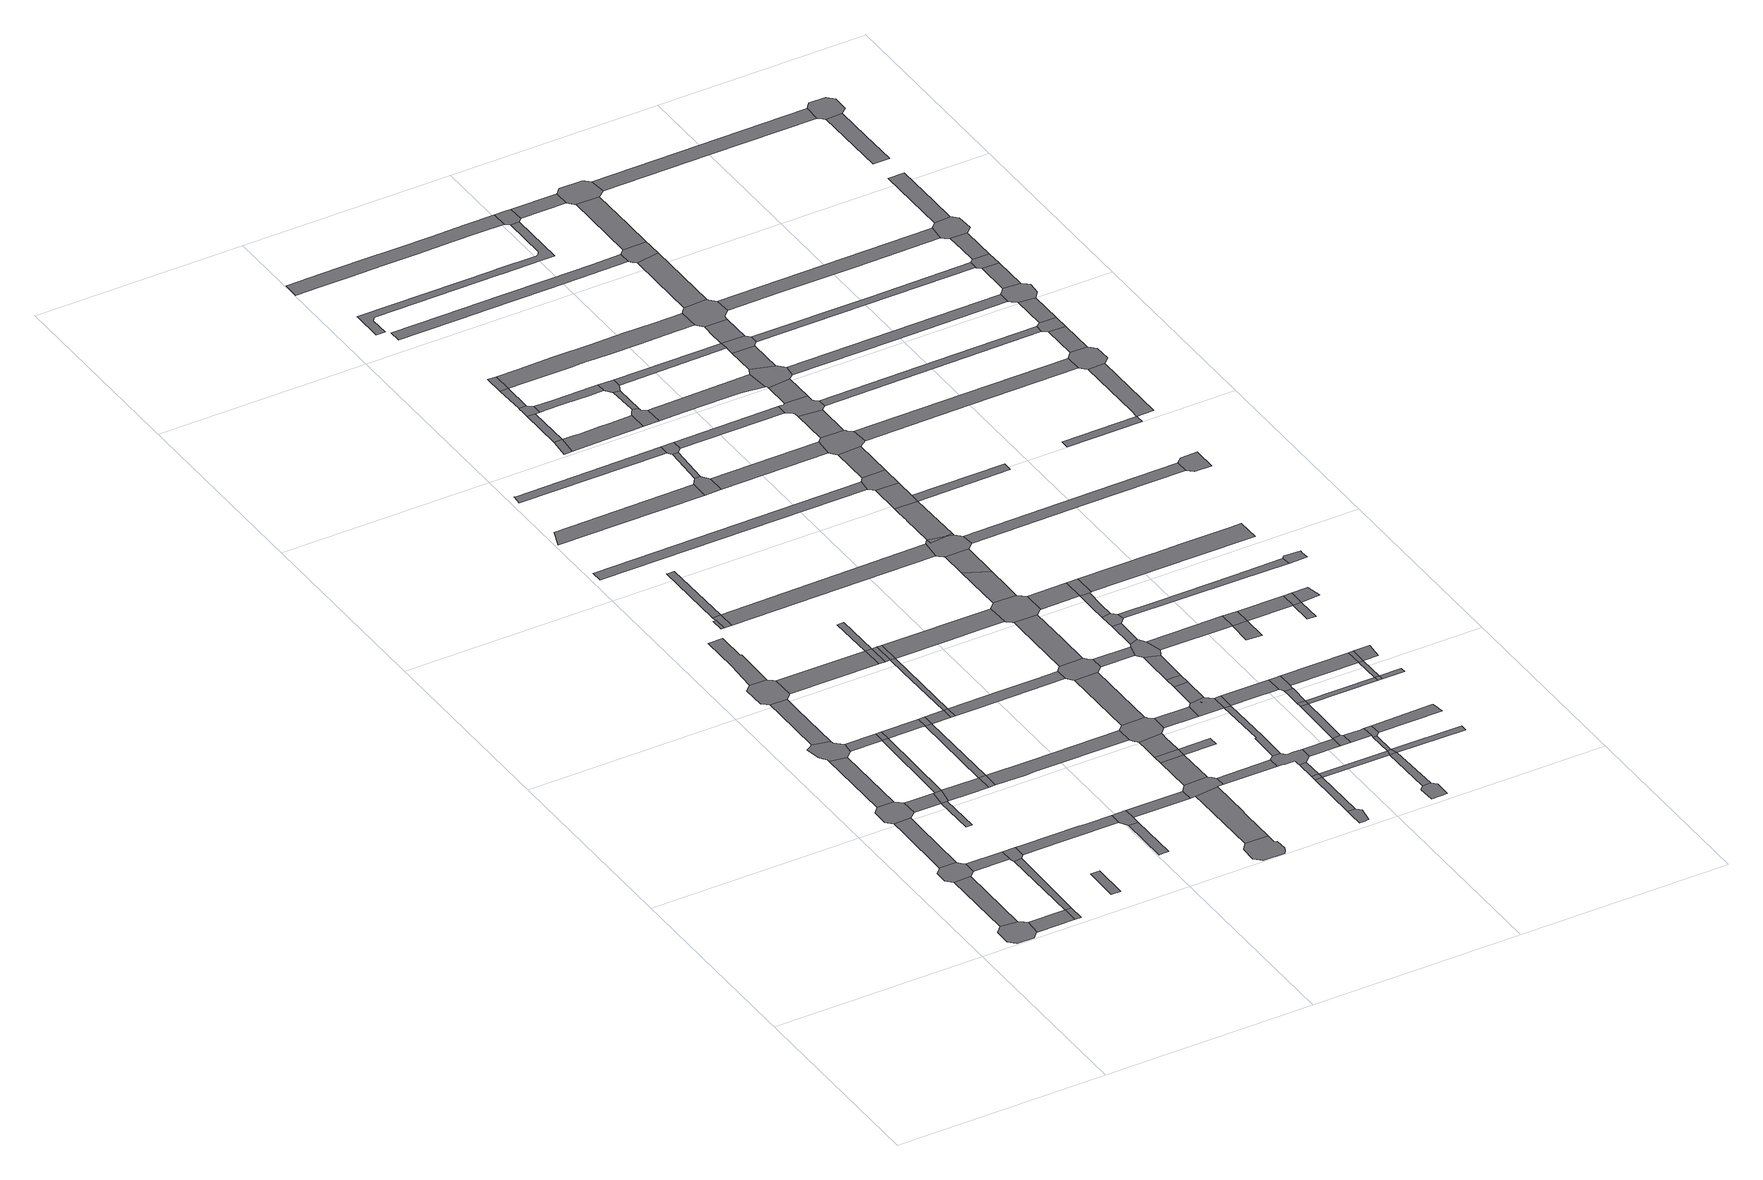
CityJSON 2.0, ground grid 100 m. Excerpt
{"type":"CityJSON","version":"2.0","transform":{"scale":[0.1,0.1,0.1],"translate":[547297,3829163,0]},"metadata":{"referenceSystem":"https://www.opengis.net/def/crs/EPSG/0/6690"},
"CityObjects":{
"road1":{"type":"Road","geometry":[{"type":"MultiSurface","lod":"1","boundaries":[[[0,1,2,3,4,5,6,7,8,9]]]}]},
"road2":{"type":"Road","attributes":{"RoadStructureAttribute.sectionType":"1"},"geometry":[{"type":"MultiSurface","lod":"1","boundaries":[[[10,11,0,9]]]}]},
"road3":{"type":"Road","geometry":[{"type":"MultiSurface","lod":"1","boundaries":[[[12,13,14,15,16,11,10,17,18,19,20,21]]]}]},
"road4":{"type":"Road","attributes":{"RoadStructureAttribute.sectionType":"1"},"geometry":[{"type":"MultiSurface","lod":"1","boundaries":[[[22,7,6,23,24,25]]]}]},
"road5":{"type":"Road","attributes":{"RoadStructureAttribute.sectionType":"1"},"geometry":[{"type":"MultiSurface","lod":"1","boundaries":[[[26,27,28,29,30,31,32,12,21]]]}]},
"road6":{"type":"Road","geometry":[{"type":"MultiSurface","lod":"1","boundaries":[[[25,24,33,34]]]}]},
"road7":{"type":"Road","attributes":{"RoadStructureAttribute.sectionType":"1"},"geometry":[{"type":"MultiSurface","lod":"1","boundaries":[[[19,18,35,36,37]]]}]},
"road8":{"type":"Road","geometry":[{"type":"MultiSurface","lod":"1","boundaries":[[[38,39,40,30,29,41,42,43,44]]]}]},
"road9":{"type":"Road","attributes":{"RoadStructureAttribute.sectionType":"1"},"geometry":[{"type":"MultiSurface","lod":"1","boundaries":[[[45,46,25,34]]]}]},
"road10":{"type":"Road","attributes":{"RoadStructureAttribute.sectionType":"1"},"geometry":[{"type":"MultiSurface","lod":"1","boundaries":[[[47,38,44,48]]]}]},
"road11":{"type":"Road","geometry":[{"type":"MultiSurface","lod":"1","boundaries":[[[37,36,49,46,45,50,51,52,53]]]}]},
"road12":{"type":"Road","attributes":{"RoadStructureAttribute.sectionType":"1"},"geometry":[{"type":"MultiSurface","lod":"1","boundaries":[[[54,42,41,55,56]]]}]},
"road13":{"type":"Road","geometry":[{"type":"MultiSurface","lod":"1","boundaries":[[[57,58,59,60,61,62,63,47,48,64,65,66,67,68,69]]]}]},
"road14":{"type":"Road","geometry":[{"type":"MultiSurface","lod":"1","boundaries":[[[55,70,71,72,73,74]]]}]},
"road15":{"type":"Road","attributes":{"RoadStructureAttribute.sectionType":"1"},"geometry":[{"type":"MultiSurface","lod":"1","boundaries":[[[75,76,57,69,77,78]]]}]},
"road16":{"type":"Road","geometry":[{"type":"MultiSurface","lod":"1","boundaries":[[[79,80,81,56,55,74,82]]]}]},
"road17":{"type":"Road","geometry":[{"type":"MultiSurface","lod":"1","boundaries":[[[83,84,85,86,87]]]}]},
"road18":{"type":"Road","attributes":{"RoadStructureAttribute.sectionType":"1"},"geometry":[{"type":"MultiSurface","lod":"1","boundaries":[[[66,65,88,89,90,91]]]}]},
"road19":{"type":"Road","geometry":[{"type":"MultiSurface","lod":"1","boundaries":[[[92,93,94,95,96,97,98,75,78,99,100,101,102,103,104]]]}]},
"road20":{"type":"Road","attributes":{"RoadStructureAttribute.sectionType":"1"},"geometry":[{"type":"MultiSurface","lod":"1","boundaries":[[[105,90,80,79]]]}]},
"road21":{"type":"Road","attributes":{"RoadStructureAttribute.sectionType":"1"},"geometry":[{"type":"MultiSurface","lod":"1","boundaries":[[[106,107,108,79,82,109,110,111]]]}]},
"road22":{"type":"Road","attributes":{"RoadStructureAttribute.sectionType":"1"},"geometry":[{"type":"MultiSurface","lod":"1","boundaries":[[[112,113,114,92,104,115,116,117,118]]]}]},
"road23":{"type":"Road","attributes":{"RoadStructureAttribute.sectionType":"1"},"geometry":[{"type":"MultiSurface","lod":"1","boundaries":[[[119,120,121,122,53,52,123,124,125,126]]]}]},
"road24":{"type":"Road","geometry":[{"type":"MultiSurface","lod":"1","boundaries":[[[91,90,105,127]]]}]},
"road25":{"type":"Road","geometry":[{"type":"MultiSurface","lod":"1","boundaries":[[[111,110,128,129]]]}]},
"road26":{"type":"Road","attributes":{"RoadStructureAttribute.sectionType":"1"},"geometry":[{"type":"MultiSurface","lod":"1","boundaries":[[[127,105,130,131,132,133]]]}]},
"road27":{"type":"Road","attributes":{"RoadStructureAttribute.sectionType":"1"},"geometry":[{"type":"MultiSurface","lod":"1","boundaries":[[[132,111,129,134]]]}]},
"road28":{"type":"Road","geometry":[{"type":"MultiSurface","lod":"1","boundaries":[[[135,136,137,138,139]]]}]},
"road29":{"type":"Road","geometry":[{"type":"MultiSurface","lod":"1","boundaries":[[[140,139,138,141,142]]]}]},
"road30":{"type":"Road","attributes":{"RoadStructureAttribute.sectionType":"1"},"geometry":[{"type":"MultiSurface","lod":"1","boundaries":[[[143,101,100,144,145]]]}]},
"road31":{"type":"Road","geometry":[{"type":"MultiSurface","lod":"1","boundaries":[[[133,132,134,146]]]}]},
"road32":{"type":"Road","attributes":{"RoadStructureAttribute.sectionType":"1"},"geometry":[{"type":"MultiSurface","lod":"1","boundaries":[[[147,148,149,150,151]]]}]},
"road33":{"type":"Road","attributes":{"RoadStructureAttribute.sectionType":"1"},"geometry":[{"type":"MultiSurface","lod":"1","boundaries":[[[152,153,154,155,140,142]]]}]},
"road34":{"type":"Road","geometry":[{"type":"MultiSurface","lod":"1","boundaries":[[[126,125,147,151,156,157]]]}]},
"road35":{"type":"Road","attributes":{"RoadStructureAttribute.sectionType":"1"},"geometry":[{"type":"MultiSurface","lod":"1","boundaries":[[[158,146,134,159,160]]]}]},
"road36":{"type":"Road","geometry":[{"type":"MultiSurface","lod":"1","boundaries":[[[160,159,161,162]]]}]},
"road37":{"type":"Road","attributes":{"RoadStructureAttribute.sectionType":"1"},"geometry":[{"type":"MultiSurface","lod":"1","boundaries":[[[163,129,128,164,165,166,167]]]}]},
"road38":{"type":"Road","attributes":{"RoadStructureAttribute.sectionType":"1"},"geometry":[{"type":"MultiSurface","lod":"1","boundaries":[[[168,169,160,162,170,171]]]}]},
"road39":{"type":"Road","geometry":[{"type":"MultiSurface","lod":"1","boundaries":[[[145,144,172,173]]]}]},
"road40":{"type":"Road","attributes":{"RoadStructureAttribute.sectionType":"1"},"geometry":[{"type":"MultiSurface","lod":"1","boundaries":[[[157,156,174,175]]]}]},
"road41":{"type":"Road","attributes":{"RoadStructureAttribute.sectionType":"1"},"geometry":[{"type":"MultiSurface","lod":"1","boundaries":[[[173,172,168,176]]]}]},
"road42":{"type":"Road","attributes":{"RoadStructureAttribute.sectionType":"1"},"geometry":[{"type":"MultiSurface","lod":"1","boundaries":[[[177,178,145,173]]]}]},
"road43":{"type":"Road","geometry":[{"type":"MultiSurface","lod":"1","boundaries":[[[176,168,171,179]]]}]},
"road44":{"type":"Road","attributes":{"RoadStructureAttribute.sectionType":"1"},"geometry":[{"type":"MultiSurface","lod":"1","boundaries":[[[180,181,182,183,184]]]}]},
"road45":{"type":"Road","geometry":[{"type":"MultiSurface","lod":"1","boundaries":[[[185,186,187,188,189,190,191,192,193,194,195,196,197,198,199]]]}]},
"road46":{"type":"Road","attributes":{"RoadStructureAttribute.sectionType":"1"},"geometry":[{"type":"MultiSurface","lod":"1","boundaries":[[[200,201,202,203,204,205,185,199]]]}]},
"road47":{"type":"Road","attributes":{"RoadStructureAttribute.sectionType":"1"},"geometry":[{"type":"MultiSurface","lod":"1","boundaries":[[[206,207,162,161,208,209,210]]]}]},
"road48":{"type":"Road","attributes":{"RoadStructureAttribute.sectionType":"1"},"geometry":[{"type":"MultiSurface","lod":"1","boundaries":[[[211,212,213,214,215,216]]]}]},
"road49":{"type":"Road","geometry":[{"type":"MultiSurface","lod":"1","boundaries":[[[217,218,219,220,221,222,175,174,223,224,204,203,225,226,227]]]}]},
"road50":{"type":"Road","geometry":[{"type":"MultiSurface","lod":"1","boundaries":[[[228,229,230,231]]]}]},
"road51":{"type":"Road","attributes":{"RoadStructureAttribute.sectionType":"1"},"geometry":[{"type":"MultiSurface","lod":"1","boundaries":[[[142,141,232,233,234]]]}]},
"road52":{"type":"Road","attributes":{"RoadStructureAttribute.sectionType":"1"},"geometry":[{"type":"MultiSurface","lod":"1","boundaries":[[[235,220,219,236]]]}]},
"road53":{"type":"Road","attributes":{"RoadStructureAttribute.sectionType":"1"},"geometry":[{"type":"MultiSurface","lod":"1","boundaries":[[[237,238,239,240]]]}]},
"road54":{"type":"Road","geometry":[{"type":"MultiSurface","lod":"1","boundaries":[[[241,235,236,242]]]}]},
"road55":{"type":"Road","attributes":{"RoadStructureAttribute.sectionType":"1"},"geometry":[{"type":"MultiSurface","lod":"1","boundaries":[[[243,228,231,244]]]}]},
"road56":{"type":"Road","attributes":{"RoadStructureAttribute.sectionType":"1"},"geometry":[{"type":"MultiSurface","lod":"1","boundaries":[[[179,171,245,246,247,248,249,250]]]}]},
"road57":{"type":"Road","attributes":{"RoadStructureAttribute.sectionType":"1"},"geometry":[{"type":"MultiSurface","lod":"1","boundaries":[[[251,252,253,254,255,241,242]]]}]},
"road58":{"type":"Road","geometry":[{"type":"MultiSurface","lod":"1","boundaries":[[[256,257,258,243,244,259,260,261]]]}]},
"road59":{"type":"Road","geometry":[{"type":"MultiSurface","lod":"1","boundaries":[[[262,263,264,167,166,265,266,254,253,267,268,269,270,271,272,273]]]}]},
"road60":{"type":"Road","attributes":{"RoadStructureAttribute.sectionType":"1"},"geometry":[{"type":"MultiSurface","lod":"1","boundaries":[[[274,256,261,275]]]}]},
"road61":{"type":"Road","geometry":[{"type":"MultiSurface","lod":"1","boundaries":[[[276,274,275,277]]]}]},
"road62":{"type":"Road","geometry":[{"type":"MultiSurface","lod":"1","boundaries":[[[278,279,242,236]]]}]},
"road63":{"type":"Road","attributes":{"RoadStructureAttribute.sectionType":"1"},"geometry":[{"type":"MultiSurface","lod":"1","boundaries":[[[227,226,280,281]]]}]},
"road64":{"type":"Road","attributes":{"RoadStructureAttribute.sectionType":"1"},"geometry":[{"type":"MultiSurface","lod":"1","boundaries":[[[282,283,284,285,286,287,231,230,288,289,290]]]}]},
"road65":{"type":"Road","attributes":{"RoadStructureAttribute.sectionType":"1"},"geometry":[{"type":"MultiSurface","lod":"1","boundaries":[[[291,262,273,292]]]}]},
"road66":{"type":"Road","geometry":[{"type":"MultiSurface","lod":"1","boundaries":[[[293,184,183,294,295,296]]]}]},
"road67":{"type":"Road","attributes":{"RoadStructureAttribute.sectionType":"1"},"geometry":[{"type":"MultiSurface","lod":"1","boundaries":[[[297,293,296,298]]]}]},
"road68":{"type":"Road","geometry":[{"type":"MultiSurface","lod":"1","boundaries":[[[299,300,301,302,303,210,209,291,292,304,305,306,307]]]}]},
"road69":{"type":"Road","geometry":[{"type":"MultiSurface","lod":"1","boundaries":[[[308,309,310,311,312,313,314,315,316,317,318]]]}]},
"road70":{"type":"Road","attributes":{"RoadStructureAttribute.sectionType":"1"},"geometry":[{"type":"MultiSurface","lod":"1","boundaries":[[[319,320,260,259,321,322,323,324,325,326]]]}]},
"road71":{"type":"Road","attributes":{"RoadStructureAttribute.sectionType":"1"},"geometry":[{"type":"MultiSurface","lod":"1","boundaries":[[[270,269,327,328]]]}]},
"road72":{"type":"Road","geometry":[{"type":"MultiSurface","lod":"1","boundaries":[[[216,215,297,298,329,330]]]}]},
"road73":{"type":"Road","attributes":{"RoadStructureAttribute.sectionType":"1"},"geometry":[{"type":"MultiSurface","lod":"1","boundaries":[[[331,308,318,332]]]}]},
"road74":{"type":"Road","attributes":{"RoadStructureAttribute.sectionType":"1"},"geometry":[{"type":"MultiSurface","lod":"1","boundaries":[[[333,334,335,302,301,336,337]]]}]},
"road75":{"type":"Road","geometry":[{"type":"MultiSurface","lod":"1","boundaries":[[[338,331,332,339]]]}]},
"road76":{"type":"Road","attributes":{"RoadStructureAttribute.sectionType":"1"},"geometry":[{"type":"MultiSurface","lod":"1","boundaries":[[[340,338,339,341]]]}]},
"road77":{"type":"Road","geometry":[{"type":"MultiSurface","lod":"1","boundaries":[[[342,281,280,343,344,345,346,340,341,347,348,349,350,351,352,353,354]]]}]},
"road78":{"type":"Road","geometry":[{"type":"MultiSurface","lod":"1","boundaries":[[[355,356,357,282,290,358,359,360,361,362]]]}]},
"road79":{"type":"Road","geometry":[{"type":"MultiSurface","lod":"1","boundaries":[[[363,364,365,366,250,249,367,368,333,337,369,370,371,372]]]}]},
"road80":{"type":"Road","attributes":{"RoadStructureAttribute.sectionType":"1"},"geometry":[{"type":"MultiSurface","lod":"1","boundaries":[[[373,374,375,342,354,376,377]]]}]},
"road81":{"type":"Road","geometry":[{"type":"MultiSurface","lod":"1","boundaries":[[[378,379,380,381,328,327,373],[382,383,384]]]}]},
"road82":{"type":"Road","attributes":{"RoadStructureAttribute.sectionType":"1"},"geometry":[{"type":"MultiSurface","lod":"1","boundaries":[[[385,386,355,362,387]]]}]},
"road83":{"type":"Road","attributes":{"RoadStructureAttribute.sectionType":"1"},"geometry":[{"type":"MultiSurface","lod":"1","boundaries":[[[307,306,388,389]]]}]},
"road84":{"type":"Road","geometry":[{"type":"MultiSurface","lod":"1","boundaries":[[[390,391,380,379,392]]]}]},
"road85":{"type":"Road","geometry":[{"type":"MultiSurface","lod":"1","boundaries":[[[326,325,393,385,387,394,395,396]]]}]},
"road86":{"type":"Road","attributes":{"RoadStructureAttribute.sectionType":"1"},"geometry":[{"type":"MultiSurface","lod":"1","boundaries":[[[397,398,364,363,399,400,401,402]]]}]},
"road87":{"type":"Road","attributes":{"RoadStructureAttribute.sectionType":"1"},"geometry":[{"type":"MultiSurface","lod":"1","boundaries":[[[403,404,391,390,392,405]]]}]},
"road88":{"type":"Road","attributes":{"RoadStructureAttribute.sectionType":"1"},"geometry":[{"type":"MultiSurface","lod":"1","boundaries":[[[295,294,406,407]]]}]},
"road89":{"type":"Road","geometry":[{"type":"MultiSurface","lod":"1","boundaries":[[[378,373,377,408]]]}]},
"road90":{"type":"Road","attributes":{"RoadStructureAttribute.sectionType":"1"},"geometry":[{"type":"MultiSurface","lod":"1","boundaries":[[[409,410,404,403,405,411]]]}]},
"road91":{"type":"Road","attributes":{"RoadStructureAttribute.sectionType":"1"},"geometry":[{"type":"MultiSurface","lod":"1","boundaries":[[[412,413,397,402]]]}]},
"road92":{"type":"Road","attributes":{"RoadStructureAttribute.sectionType":"1"},"geometry":[{"type":"MultiSurface","lod":"1","boundaries":[[[349,348,414,415]]]}]},
"road93":{"type":"Road","attributes":{"RoadStructureAttribute.sectionType":"1"},"geometry":[{"type":"MultiSurface","lod":"1","boundaries":[[[339,332,416,417]]]}]},
"road94":{"type":"Road","geometry":[{"type":"MultiSurface","lod":"1","boundaries":[[[418,419,389,388,409,411,420,421]]]}]},
"road95":{"type":"Road","attributes":{"RoadStructureAttribute.sectionType":"1"},"geometry":[{"type":"MultiSurface","lod":"1","boundaries":[[[422,423,424,425,426,427,428,429,430,431,432,433,434,435,436]]]}]},
"road96":{"type":"Road","attributes":{"RoadStructureAttribute.sectionType":"1"},"geometry":[{"type":"MultiSurface","lod":"1","boundaries":[[[437,438,439]]]}]},
"road97":{"type":"Road","geometry":[{"type":"MultiSurface","lod":"1","boundaries":[[[440,234,233,441,442,413,412,443,444,445,439,438]]]}]},
"road98":{"type":"Road","attributes":{"RoadStructureAttribute.sectionType":"1"},"geometry":[{"type":"MultiSurface","lod":"1","boundaries":[[[330,329,446,447]]]}]},
"road99":{"type":"Road","attributes":{"RoadStructureAttribute.sectionType":"1"},"geometry":[{"type":"MultiSurface","lod":"1","boundaries":[[[448,449,450,451,452,453,454,455,456,457,458,459,460,461,462,463,464,465,466,467]]]}]},
"road100":{"type":"Road","attributes":{"RoadStructureAttribute.sectionType":"1"},"geometry":[{"type":"MultiSurface","lod":"1","boundaries":[[[372,371,468,469,470,471]]]}]},
"road101":{"type":"Road","attributes":{"RoadStructureAttribute.sectionType":"1"},"geometry":[{"type":"MultiSurface","lod":"1","boundaries":[[[472,419,418,473]]]}]},
"road102":{"type":"Road","attributes":{"RoadStructureAttribute.sectionType":"1"},"geometry":[{"type":"MultiSurface","lod":"1","boundaries":[[[474,475,476,477,478,277,275,479,480,481,482,483,484,485,486,487,488,489]]]}]},
"road103":{"type":"Road","geometry":[{"type":"MultiSurface","lod":"1","boundaries":[[[490,491,492,493,494,495,496,497]]]}]},
"road104":{"type":"Road","geometry":[{"type":"MultiSurface","lod":"1","boundaries":[[[498,439,445]]]}]},
"road105":{"type":"Road","attributes":{"RoadStructureAttribute.sectionType":"1"},"geometry":[{"type":"MultiSurface","lod":"1","boundaries":[[[408,377,499,500,501,502,503]]]}]},
"road106":{"type":"Road","attributes":{"RoadStructureAttribute.sectionType":"1"},"geometry":[{"type":"MultiSurface","lod":"1","boundaries":[[[504,505,506,507,508,437,439,498,509]]]}]},
"road107":{"type":"Road","geometry":[{"type":"MultiSurface","lod":"1","boundaries":[[[510,511,512,415,414,513,514]]]}]},
"road108":{"type":"Road","geometry":[{"type":"MultiSurface","lod":"1","boundaries":[[[515,516,517,518,472,473,519,520]]]}]},
"road109":{"type":"Road","attributes":{"RoadStructureAttribute.sectionType":"1"},"geometry":[{"type":"MultiSurface","lod":"1","boundaries":[[[521,522,523,517,516,524,525]]]}]},
"road110":{"type":"Road","attributes":{"RoadStructureAttribute.sectionType":"1"},"geometry":[{"type":"MultiSurface","lod":"1","boundaries":[[[526,527,528,529,530,531,532,533,534,535,536,537,538,539]]]}]},
"road111":{"type":"Road","attributes":{"RoadStructureAttribute.sectionType":"1"},"geometry":[{"type":"MultiSurface","lod":"1","boundaries":[[[540,416,541,492,491]]]}]},
"road112":{"type":"Road","attributes":{"RoadStructureAttribute.sectionType":"1"},"geometry":[{"type":"MultiSurface","lod":"1","boundaries":[[[542,543,512,511,544,545]]]}]},
"road113":{"type":"Road","attributes":{"RoadStructureAttribute.sectionType":"1"},"geometry":[{"type":"MultiSurface","lod":"1","boundaries":[[[546,547,548,359,358,549,550,551,552,553]]]}]},
"road114":{"type":"Road","geometry":[{"type":"MultiSurface","lod":"1","boundaries":[[[554,504,509,555,556]]]}]},
"road115":{"type":"Road","attributes":{"RoadStructureAttribute.sectionType":"1"},"geometry":[{"type":"MultiSurface","lod":"1","boundaries":[[[557,558,514,513,559,560]]]}]},
"road116":{"type":"Road","geometry":[{"type":"MultiSurface","lod":"1","boundaries":[[[561,417,416,540]]]}]},
"road117":{"type":"Road","geometry":[{"type":"MultiSurface","lod":"1","boundaries":[[[471,470,562,521,525,563,564,565]]]}]},
"road118":{"type":"Road","geometry":[{"type":"MultiSurface","lod":"1","boundaries":[[[566,567,568,240,239,569,554,556,570]]]}]},
"road119":{"type":"Road","geometry":[{"type":"MultiSurface","lod":"1","boundaries":[[[571,542,545,572]]]}]},
"road120":{"type":"Road","attributes":{"RoadStructureAttribute.sectionType":"1"},"geometry":[{"type":"MultiSurface","lod":"1","boundaries":[[[573,417,561,574]]]}]},
"road121":{"type":"Road","attributes":{"RoadStructureAttribute.sectionType":"1"},"geometry":[{"type":"MultiSurface","lod":"1","boundaries":[[[575,576,571,572,577]]]}]},
"road122":{"type":"Road","attributes":{"RoadStructureAttribute.sectionType":"1"},"geometry":[{"type":"MultiSurface","lod":"1","boundaries":[[[396,395,578,579]]]}]},
"road123":{"type":"Road","geometry":[{"type":"MultiSurface","lod":"1","boundaries":[[[580,503,502,581,582,575,577,583,584,585]]]}]},
"road124":{"type":"Road","geometry":[{"type":"MultiSurface","lod":"1","boundaries":[[[586,560,559,573,574,587]]]}]},
"road125":{"type":"Road","attributes":{"RoadStructureAttribute.sectionType":"1"},"geometry":[{"type":"MultiSurface","lod":"1","boundaries":[[[588,589,566,570]]]}]},
"road126":{"type":"Road","attributes":{"RoadStructureAttribute.sectionType":"1"},"geometry":[{"type":"MultiSurface","lod":"1","boundaries":[[[590,421,420,591,592]]]}]},
"road127":{"type":"Road","geometry":[{"type":"MultiSurface","lod":"1","boundaries":[[[593,407,406,589,588,594,595,596,597,598]]]}]},
"road128":{"type":"Road","attributes":{"RoadStructureAttribute.sectionType":"1"},"geometry":[{"type":"MultiSurface","lod":"1","boundaries":[[[599,593,598,600]]]}]},
"road129":{"type":"Road","attributes":{"RoadStructureAttribute.sectionType":"1"},"geometry":[{"type":"MultiSurface","lod":"1","boundaries":[[[561,540,601,602]]]}]},
"road130":{"type":"Road","attributes":{"RoadStructureAttribute.sectionType":"1"},"geometry":[{"type":"MultiSurface","lod":"1","boundaries":[[[572,545,603,604]]]}]},
"road131":{"type":"Road","geometry":[{"type":"MultiSurface","lod":"1","boundaries":[[[605,606,607,447,446,608,609,610,599,600,611,612,613,614,615,616,617,618]]]}]},
"road132":{"type":"Road","attributes":{"RoadStructureAttribute.sectionType":"1"},"geometry":[{"type":"MultiSurface","lod":"1","boundaries":[[[619,620,586,587,621]]]}]},
"road133":{"type":"Road","attributes":{"RoadStructureAttribute.sectionType":"1"},"geometry":[{"type":"MultiSurface","lod":"1","boundaries":[[[622,623,605,618]]]}]},
"road134":{"type":"Road","attributes":{"RoadStructureAttribute.sectionType":"1"},"geometry":[{"type":"MultiSurface","lod":"1","boundaries":[[[624,625,555,509]]]}]},
"road135":{"type":"Road","attributes":{"RoadStructureAttribute.sectionType":"1"},"geometry":[{"type":"MultiSurface","lod":"1","boundaries":[[[585,584,626,627,628]]]}]},
"road136":{"type":"Road","geometry":[{"type":"MultiSurface","lod":"1","boundaries":[[[591,629,630,631]]]}]},
"road137":{"type":"Road","geometry":[{"type":"MultiSurface","lod":"1","boundaries":[[[592,591,631,632]]]}]},
"road138":{"type":"Road","geometry":[{"type":"MultiSurface","lod":"1","boundaries":[[[633,546,553,634,623,622,635,636,637,638,639,640,641]]]}]},
"road139":{"type":"Road","attributes":{"RoadStructureAttribute.sectionType":"1"},"geometry":[{"type":"MultiSurface","lod":"1","boundaries":[[[642,633,641,643]]]}]},
"road140":{"type":"Road","attributes":{"RoadStructureAttribute.sectionType":"1"},"geometry":[{"type":"MultiSurface","lod":"1","boundaries":[[[644,645,520,519,646,647,648,649]]]}]},
"road141":{"type":"Road","geometry":[{"type":"MultiSurface","lod":"1","boundaries":[[[579,578,642,643,650,651,652,653,654]]]}]},
"road142":{"type":"Road","geometry":[{"type":"MultiSurface","lod":"1","boundaries":[[[604,603,655,656]]]}]},
"road143":{"type":"Road","attributes":{"RoadStructureAttribute.sectionType":"1"},"geometry":[{"type":"MultiSurface","lod":"1","boundaries":[[[657,658,659,579,654,660,661]]]}]},
"road144":{"type":"Road","geometry":[{"type":"MultiSurface","lod":"1","boundaries":[[[662,436,435,456,455,663,664]]]}]},
"road145":{"type":"Road","attributes":{"RoadStructureAttribute.sectionType":"1"},"geometry":[{"type":"MultiSurface","lod":"1","boundaries":[[[627,604,656,665]]]}]},
"road146":{"type":"Road","attributes":{"RoadStructureAttribute.sectionType":"1"},"geometry":[{"type":"MultiSurface","lod":"1","boundaries":[[[666,667,668,669,670,565,564,671,672,673,674,675,676,677,678]]]}]},
"road147":{"type":"Road","geometry":[{"type":"MultiSurface","lod":"1","boundaries":[[[628,627,665,679]]]}]},
"road148":{"type":"Road","attributes":{"RoadStructureAttribute.sectionType":"1"},"geometry":[{"type":"MultiSurface","lod":"1","boundaries":[[[632,631,680,681]]]}]},
"road149":{"type":"Road","attributes":{"RoadStructureAttribute.sectionType":"1"},"geometry":[{"type":"MultiSurface","lod":"1","boundaries":[[[656,655,682,683]]]}]},
"road150":{"type":"Road","geometry":[{"type":"MultiSurface","lod":"1","boundaries":[[[684,685,686,687,688,489,488,657,661,689,690,691,692]]]}]},
"road151":{"type":"Road","attributes":{"RoadStructureAttribute.sectionType":"1"},"geometry":[{"type":"MultiSurface","lod":"1","boundaries":[[[693,444,443,694,695,696]]]}]},
"road152":{"type":"Road","attributes":{"RoadStructureAttribute.sectionType":"1"},"geometry":[{"type":"MultiSurface","lod":"1","boundaries":[[[679,665,697,698,699,700]]]}]},
"road153":{"type":"Road","attributes":{"RoadStructureAttribute.sectionType":"1"},"geometry":[{"type":"MultiSurface","lod":"1","boundaries":[[[701,702,703,686,685]]]}]},
"road154":{"type":"Road","geometry":[{"type":"MultiSurface","lod":"1","boundaries":[[[704,705,706,680]]]}]},
"road155":{"type":"Road","attributes":{"RoadStructureAttribute.sectionType":"1"},"geometry":[{"type":"MultiSurface","lod":"1","boundaries":[[[664,663,707,708]]]}]},
"road156":{"type":"Road","geometry":[{"type":"MultiSurface","lod":"1","boundaries":[[[681,680,706,709]]]}]},
"road157":{"type":"Road","geometry":[{"type":"MultiSurface","lod":"1","boundaries":[[[710,711,712,539,538,713,714,702,701,715,716,717,718]]]}]},
"road158":{"type":"Road","attributes":{"RoadStructureAttribute.sectionType":"1"},"geometry":[{"type":"MultiSurface","lod":"1","boundaries":[[[709,706,719,720]]]}]},
"road159":{"type":"Road","attributes":{"RoadStructureAttribute.sectionType":"1"},"geometry":[{"type":"MultiSurface","lod":"1","boundaries":[[[721,722,710,718,723,724]]]}]},
"road160":{"type":"Road","attributes":{"RoadStructureAttribute.sectionType":"1"},"geometry":[{"type":"MultiSurface","lod":"1","boundaries":[[[725,595,594,726,727,728]]]}]},
"road161":{"type":"Road","geometry":[{"type":"MultiSurface","lod":"1","boundaries":[[[729,730,731,708,707,732,721,724,733,734,735,736,737,738,739]]]}]},
"road162":{"type":"Road","attributes":{"RoadStructureAttribute.sectionType":"1"},"geometry":[{"type":"MultiSurface","lod":"1","boundaries":[[[740,614,613,741,742,743]]]}]},
"road163":{"type":"Road","geometry":[{"type":"MultiSurface","lod":"1","boundaries":[[[744,745,649,648,746,747,748,749]]]}]},
"road164":{"type":"Road","attributes":{"RoadStructureAttribute.sectionType":"1"},"geometry":[{"type":"MultiSurface","lod":"1","boundaries":[[[638,637,750,751,752]]]}]},
"road165":{"type":"Road","attributes":{"RoadStructureAttribute.sectionType":"1"},"geometry":[{"type":"MultiSurface","lod":"1","boundaries":[[[753,754,755,756]]]}]},
"road166":{"type":"Road","attributes":{"RoadStructureAttribute.sectionType":"1"},"geometry":[{"type":"MultiSurface","lod":"1","boundaries":[[[757,652,651,758,759]]]}]},
"road167":{"type":"Road","geometry":[{"type":"MultiSurface","lod":"1","boundaries":[[[760,761,696,695,762,763]]]}]},
"road168":{"type":"Road","attributes":{"RoadStructureAttribute.sectionType":"1"},"geometry":[{"type":"MultiSurface","lod":"1","boundaries":[[[764,692,691,765,766,767,768]]]}]},
"road169":{"type":"Road","attributes":{"RoadStructureAttribute.sectionType":"1"},"geometry":[{"type":"MultiSurface","lod":"1","boundaries":[[[769,770,756,771,772]]]}]},
"road170":{"type":"Road","geometry":[{"type":"MultiSurface","lod":"1","boundaries":[[[773,728,727,769,772,774,775,776]]]}]},
"road171":{"type":"Road","attributes":{"RoadStructureAttribute.sectionType":"1"},"geometry":[{"type":"MultiSurface","lod":"1","boundaries":[[[736,735,777,778,779]]]}]},
"road172":{"type":"Road","attributes":{"RoadStructureAttribute.sectionType":"1"},"geometry":[{"type":"MultiSurface","lod":"1","boundaries":[[[780,781,773,776,782]]]}]},
"road173":{"type":"Road","geometry":[{"type":"MultiSurface","lod":"1","boundaries":[[[783,784,743,742,785,780,782,786]]]}]},
"road174":{"type":"Road","attributes":{"RoadStructureAttribute.sectionType":"1"},"geometry":[{"type":"MultiSurface","lod":"1","boundaries":[[[787,783,786,788]]]}]},
"road175":{"type":"Road","geometry":[{"type":"MultiSurface","lod":"1","boundaries":[[[789,790,791,752,751,792,787,788,793,794,795,796,797,798]]]}]},
"road176":{"type":"Road","attributes":{"RoadStructureAttribute.sectionType":"1"},"geometry":[{"type":"MultiSurface","lod":"1","boundaries":[[[799,789,798,800]]]}]},
"road177":{"type":"Road","geometry":[{"type":"MultiSurface","lod":"1","boundaries":[[[801,802,759,758,803,799,800,804]]]}]},
"road178":{"type":"Road","attributes":{"RoadStructureAttribute.sectionType":"1"},"geometry":[{"type":"MultiSurface","lod":"1","boundaries":[[[805,806,801,804,807,808]]]}]},
"road179":{"type":"Road","geometry":[{"type":"MultiSurface","lod":"1","boundaries":[[[809,810,811,812,768,767,813,814,805,808,815,816]]]}]},
"road180":{"type":"Road","attributes":{"RoadStructureAttribute.sectionType":"1"},"geometry":[{"type":"MultiSurface","lod":"1","boundaries":[[[817,811,810,818,819,820]]]}]},
"road181":{"type":"Road","attributes":{"RoadStructureAttribute.sectionType":"1"},"geometry":[{"type":"MultiSurface","lod":"1","boundaries":[[[821,822,823,824,825]]]}]},
"road182":{"type":"Road","geometry":[{"type":"MultiSurface","lod":"1","boundaries":[[[826,827,779,778,828,829,823,822,830,831,832,833,834,835]]]}]}
},
"vertices":[
[176,149,0],[146,117,0],[145,36,0],[175,8,0],[256,7,0],[276,26,0],[287,36,0],[292,116,0],[277,127,0],[257,142,0],
[258,523,0],[177,521,0],
[178,642,0],[157,620,0],[149,612,0],[148,551,0],[157,541,0],[277,541,0],[286,551,0],[286,611,0],[277,620,0],[258,642,0],
[455,115,0],[292,36,0],[469,35,0],[469,115,0],
[258,650,0],[259,934,0],[260,998,0],[261,1017,0],[180,1015,0],[181,933,0],[178,645,0],
[499,35,0],[499,115,0],
[456,550,0],[460,550,0],[460,610,0],
[180,1154,0],[153,1123,0],[151,1043,0],[293,1043,0],[291,1123,0],[275,1137,0],[260,1152,0],
[507,529,0],[467,526,0],
[180,1540,0],[259,1528,0],
[463,540,0],[507,532,0],[514,540,0],[523,550,0],[523,610,0],
[325,1123,0],[422,1042,0],[431,1122,0],
[178,1681,0],[158,1668,0],[156,1666,0],[145,1660,0],[155,1588,0],[167,1570,0],[180,1552,0],[279,1547,0],[291,1559,0],[298,1616,0],[284,1627,0],[259,1648,0],[259,1664,0],
[424,843,0],[439,842,0],[454,841,0],[454,842,0],[452,1043,0],
[179,2017,0],[179,1933,0],[259,1933,0],[259,2016,0],
[471,1123,0],[441,1122,0],[432,1122,0],[457,1043,0],
[738,285,0],[715,285,0],[693,285,0],[692,115,0],[737,115,0],
[433,1559,0],[441,1559,0],[447,1560,0],[447,1616,0],
[178,2182,0],[158,2165,0],[153,2161,0],[146,2155,0],[150,2046,0],[155,2041,0],[179,2019,0],[284,2041,0],[290,2047,0],[288,2156,0],[283,2161,0],[278,2165,0],[259,2182,0],
[475,1560,0],
[647,1122,0],[639,1122,0],[476,1123,0],[559,1042,0],[651,1042,0],[651,1122,0],
[185,2532,0],[185,2343,0],[181,2244,0],[260,2241,0],[263,2391,0],[257,2392,0],[256,2533,0],
[873,608,0],[835,609,0],[830,609,0],[562,610,0],[719,549,0],[741,549,0],[985,549,0],[985,608,0],
[474,1617,0],
[683,1042,0],[684,1122,0],
[636,1560,0],[648,1560,0],[652,1560,0],[652,1617,0],
[684,1560,0],
[298,2660,0],[285,2661,0],[285,2596,0],[299,2596,0],[299,2660,0],
[298,2684,0],[336,2596,0],[336,2684,0],
[712,2155,0],[716,2045,0],[716,2155,0],
[684,1618,0],
[1009,507,0],[1009,261,0],[1032,261,0],[1054,261,0],[1054,507,0],
[330,3054,0],[312,3055,0],[295,3056,0],[295,3055,0],
[1054,549,0],[1054,608,0],
[766,1618,0],[776,1560,0],[776,1618,0],
[796,1559,0],[796,1618,0],
[903,1122,0],[833,1041,0],[868,1042,0],[1327,1040,0],[1328,1122,0],
[772,2045,0],[773,1939,0],[796,1939,0],[797,2045,0],
[748,2045,0],[749,2155,0],
[1328,549,0],[1327,608,0],
[772,2155,0],
[746,2379,0],[714,2378,0],
[797,2155,0],
[49,3552,0],[16,3464,0],[308,3465,0],[723,3466,0],[723,3555,0],
[1358,150,0],[1342,131,0],[1329,115,0],[1326,36,0],[1350,15,0],[1359,7,0],[1462,5,0],[1471,19,0],[1479,34,0],[1482,39,0],[1479,94,0],[1476,94,0],[1467,103,0],[1467,125,0],[1467,150,0],
[1467,323,0],[1467,338,0],[1468,354,0],[1469,561,0],[1355,549,0],[1355,489,0],
[1215,1620,0],[1050,1619,0],[897,1558,0],[1327,1561,0],[1327,1620,0],
[50,3856,0],[37,3859,0],[33,3809,0],[725,3810,0],[743,3810,0],[743,3860,0],
[1483,632,0],[1476,639,0],[1469,646,0],[1355,640,0],[1353,638,0],[1336,619,0],[1341,549,0],[1352,549,0],[1469,565,0],[1497,565,0],[1497,618,0],
[383,4115,0],[373,4018,0],[412,4019,0],[422,4115,0],
[965,2599,0],[1320,2601,0],[1328,2694,0],
[1355,833,0],[1467,833,0],
[36,3214,0],[36,3159,0],[1323,3159,0],[1328,3219,0],
[1355,879,0],[1467,879,0],
[382,4334,0],[421,4333,0],
[805,2045,0],[806,2045,0],[1048,2045,0],[1208,2044,0],[1323,2044,0],[1320,2154,0],
[1466,946,0],[1466,970,0],[1466,1013,0],[1354,1005,0],[1354,945,0],
[382,4399,0],[382,4397,0],[382,4367,0],[442,4333,0],[442,4380,0],[417,4400,0],
[1354,1149,0],[1350,1144,0],[1347,1141,0],[1341,1021,0],[1350,1010,0],[1470,1017,0],[1475,1021,0],[1495,1042,0],[1496,1122,0],[1473,1141,0],[1470,1145,0],[1466,1148,0],
[378,4547,0],[418,4547,0],
[378,4647,0],[418,4647,0],
[1623,834,0],[1622,880,0],
[1756,564,0],[1756,618,0],
[757,4118,0],[651,4116,0],[605,4115,0],[500,4113,0],[497,4113,0],[478,4114,0],[612,4022,0],[696,4023,0],[758,4024,0],
[1353,1528,0],[1466,1529,0],
[749,3593,0],[802,3466,0],[802,3555,0],[776,3592,0],
[759,3789,0],[786,3788,0],
[1486,1628,0],[1469,1645,0],[1464,1650,0],[1353,1648,0],[1349,1644,0],[1469,1532,0],[1486,1549,0],[1497,1559,0],[1495,1620,0],
[1841,133,0],[1841,114,0],[1841,97,0],[1841,38,0],[1870,38,0],[1879,38,0],[1885,38,0],[1898,113,0],[1897,113,0],[1887,123,0],[1876,133,0],
[721,4380,0],[539,4380,0],[462,4333,0],[465,4333,0],[557,4333,0],[684,4333,0],[750,4333,0],[750,4380,0],
[1662,1041,0],[1663,1122,0],
[807,3809,0],[807,3861,0],
[1842,400,0],[1876,400,0],
[1352,2017,0],[1352,1963,0],[1352,1853,0],[1464,1817,0],[1463,2015,0],
[1842,428,0],[1875,428,0],
[1842,527,0],[1874,528,0],
[1780,639,0],[1792,564,0],[1792,561,0],[1842,561,0],[1842,540,0],[1881,533,0],[1908,559,0],[1908,618,0],[1876,618,0],[1861,618,0],[1846,618,0],[1833,618,0],[1816,638,0],
[782,4156,0],[778,4150,0],[772,4141,0],[836,4026,0],[834,4116,0],[810,4136,0],[809,4137,0],[809,4148,0],
[1461,2184,0],[1351,2183,0],[1347,2179,0],[1326,2159,0],[1328,2039,0],[1347,2021,0],[1467,2019,0],[1490,2040,0],[1496,2045,0],[1497,2154,0],
[1785,1041,0],[1788,785,0],[1782,785,0],[1818,784,0],[1815,1041,0],
[1784,1122,0],[1749,1149,0],[1683,1141,0],[1673,1131,0],[1725,1122,0],[1724,1128,0],[1727,1122,0],
[778,4301,0],[781,4158,0],[808,4296,0],
[1660,1559,0],[1676,1618,0],
[1725,1279,0],[1684,1279,0],[1750,1279,0],
[775,4304,0],[813,4308,0],[825,4334,0],[825,4380,0],
[1350,2438,0],[1351,2269,0],[1462,2265,0],[1462,2271,0],[1462,2381,0],[1462,2384,0],
[1724,1337,0],[1684,1337,0],[1750,1336,0],
[1318,3468,0],[1326,3558,0],
[1815,1122,0],
[1685,1528,0],[1684,1477,0],[1752,1503,0],
[1463,2574,0],[1350,2572,0],
[2056,559,0],[2059,618,0],
[2201,398,0],[2208,428,0],
[1728,1651,0],[1686,1634,0],[1770,1537,0],[1752,1619,0],
[869,5660,0],[704,5659,0],[547,5659,0],[371,5659,0],[181,5658,0],[8,5658,0],[7,5579,0],[126,5580,0],[270,5579,0],[429,5580,0],[587,5580,0],[766,5581,0],[894,5582,0],[1012,5581,0],[1011,5660,0],
[1349,2717,0],[1349,2690,0],[1427,2700,0],
[1347,2717,0],[1331,2590,0],[1346,2575,0],[1495,2602,0],[1492,2664,0],[1461,2692,0],
[1312,3811,0],[1312,3864,0],
[187,5256,0],[203,5273,0],[803,5276,0],[821,5276,0],[1017,5277,0],[1054,5278,0],[1074,5278,0],[1073,5564,0],[1031,5563,0],[1033,5337,0],[1015,5317,0],[1013,5317,0],[1011,5317,0],[821,5316,0],[803,5316,0],[149,5314,0],[146,5314,0],[146,5307,0],[146,5162,0],[188,5160,0],
[1669,2045,0],[1682,2045,0],[1684,2045,0],[1684,2155,0],
[1687,1786,0],[1730,1786,0],
[1183,4649,0],[1035,4649,0],[877,4648,0],[695,4648,0],[525,4647,0],[495,4547,0],[719,4547,0],[769,4549,0],[784,4550,0],[791,4550,0],[838,4549,0],[912,4548,0],[1045,4548,0],[1176,4549,0],[1317,4549,0],[1315,4649,0],
[2260,117,0],[2243,137,0],[2203,136,0],[2187,119,0],[2182,114,0],[2187,35,0],[2261,35,0],[2263,114,0],
[1461,2704,0],
[1819,1041,0],[1924,1041,0],[2028,1041,0],[2048,1041,0],[2048,1122,0],
[1349,2979,0],[1349,2963,0],[1349,2899,0],[1349,2889,0],[1349,2883,0],[1459,2979,0],
[2097,624,0],[2096,625,0],[2058,621,0],[2106,558,0],[2107,617,0],
[1750,1850,0],[1729,1871,0],[1686,1865,0],[1687,1813,0],[1757,1814,0],[1751,1849,0],
[1687,2045,0],[1685,1948,0],[1686,1941,0],[1728,1948,0],[1731,2044,0],
[1178,5145,0],[967,5144,0],[737,5143,0],[455,5143,0],[207,5141,0],[207,5082,0],[321,5082,0],[507,5083,0],[640,5083,0],[775,5084,0],[924,5085,0],[1078,5085,0],[1315,5087,0],[1314,5146,0],
[2233,399,0],[2203,138,0],
[2061,888,0],[2058,662,0],[2097,765,0],[2098,887,0],
[1329,4124,0],[893,4117,0],[858,4117,0],[953,4028,0],[1072,4029,0],[1136,4029,0],[1230,4030,0],[1340,4016,0],
[1349,3135,0],[1459,3027,0],[1459,3135,0],
[2189,617,0],[2121,617,0],[2207,557,0],[2206,618,0],
[2223,429,0],
[1685,2045,0],[1739,2045,0],[1740,2045,0],[1740,2155,0],
[1348,3243,0],[1337,3230,0],[1335,3227,0],[1339,3144,0],[1459,3243,0],
[2061,913,0],[2098,912,0],
[2207,543,0],[2224,543,0],
[2062,1017,0],[2062,994,0],[2101,1016,0],
[1345,4339,0],[1344,4379,0],
[2083,1122,0],[2057,1032,0],[2061,1019,0],[2101,1028,0],[2102,1041,0],[2101,1122,0],
[2242,618,0],[2243,560,0],
[1459,3442,0],[1348,3437,0],
[1977,1618,0],[2118,1536,0],[2118,1618,0],
[1347,3578,0],[1495,3468,0],[1489,3549,0],[1467,3568,0],[1463,3572,0],[1458,3577,0],
[1347,3760,0],[1458,3750,0],
[2563,394,0],[2563,427,0],
[2433,887,0],[2433,913,0],
[1347,3869,0],[1339,3864,0],[1327,3864,0],[1327,3801,0],[1343,3789,0],[1347,3784,0],[1462,3755,0],[1480,3771,0],[1481,3772,0],[1479,3813,0],[1478,3813,0],[1460,3827,0],[1456,3831,0],[1456,3869,0],
[2541,622,0],[2538,622,0],[2550,563,0],
[1456,4014,0],[1346,4000,0],
[1906,2981,0],[1906,3028,0],
[2120,1041,0],[2432,1041,0],[2431,1123,0],
[2116,1420,0],[2187,1413,0],[2189,1537,0],
[2189,1617,0],
[1346,4157,0],[1346,4013,0],[1461,4018,0],[1471,4026,0],[1480,4032,0],[1488,4092,0],[1478,4101,0],[1461,4119,0],[1455,4125,0],
[1345,4294,0],[1454,4294,0],
[2309,1849,0],[1947,1848,0],[1759,1814,0],[2309,1809,0],[2552,1807,0],[2546,1849,0],
[1458,4299,0],[1472,4314,0],[1473,4356,0],[1472,4357,0],[1455,4377,0],
[2455,887,0],[2455,913,0],
[1345,4518,0],[1344,4444,0],[1344,4399,0],[1454,4445,0],[1455,4517,0],
[1067,5661,0],[1091,5583,0],[1091,5661,0],
[2454,1042,0],
[2475,2156,0],[2438,2156,0],[2244,2156,0],[2106,2156,0],[2104,2156,0],[1743,2046,0],[1746,2046,0],[1888,2046,0],[1952,2046,0],[1953,2046,0],[2245,2047,0],[2531,2047,0],[2528,2157,0],
[2454,1123,0],
[2410,1535,0],[2410,1617,0],
[2562,887,0],[2562,914,0],
[1459,4679,0],[1454,4685,0],[1343,4679,0],[1339,4675,0],[1325,4660,0],[1455,4540,0],[1460,4545,0],[1490,4572,0],[1486,4651,0],
[2038,2667,0],[2050,2605,0],[2527,2607,0],[2525,2668,0],
[2457,1042,0],[2463,1042,0],[2527,1042,0],[2534,1124,0],
[1454,5078,0],[1343,5058,0],[1343,4902,0],
[2410,1421,0],[2450,1418,0],[2450,1538,0],
[1311,5583,0],[1311,5660,0],
[2450,1617,0],
[1341,5172,0],[1337,5168,0],[1325,5156,0],[1322,5080,0],[1329,5073,0],[1454,5081,0],[1454,5133,0],[1454,5151,0],[1453,5173,0],
[2542,1544,0],[2528,1617,0],
[1341,5553,0],[1341,5427,0],[1453,5323,0],[1451,5550,0],
[2028,3552,0],[2009,3471,0],[2524,3472,0],[2524,3554,0],
[1341,5690,0],[1336,5685,0],[1313,5661,0],[1336,5558,0],[1456,5554,0],[1465,5562,0],[1489,5581,0],[1480,5662,0],[1459,5682,0],[1456,5684,0],[1451,5689,0],
[2134,3816,0],[2015,3775,0],[2527,3777,0],[2529,3818,0],
[2559,1865,0],[2552,1857,0],[2558,1807,0],[2639,1807,0],[2638,1849,0],[2638,1860,0],
[1971,4033,0],[2519,4036,0],[2520,4095,0],
[2193,3045,0],[2192,3001,0],[2554,3004,0],[2554,3047,0],
[2048,4355,0],[2530,4315,0],[2531,4357,0],
[2637,2697,0],[2555,2695,0],[2554,2579,0],[2636,2578,0],
[2518,4654,0],[1740,4573,0],[2107,4573,0],[2514,4574,0],[2523,4654,0],
[2554,3443,0],[2554,3090,0],[2636,3049,0],[2635,3443,0],
[2553,3585,0],[2667,3473,0],[2664,3555,0],[2633,3583,0],
[2003,5582,0],[2517,5583,0],[2520,5665,0],
[2552,3758,0],[2552,3672,0],[2633,3759,0],
[2552,3834,0],[2530,3818,0],[2529,3776,0],[2632,3834,0],
[2551,4007,0],[2632,4000,0],
[2549,4127,0],[2531,4107,0],[2528,4104,0],[2531,4025,0],[2651,4024,0],[2652,4026,0],[2659,4035,0],[2663,4094,0],[2651,4105,0],[2632,4122,0],
[2550,4295,0],[2631,4296,0],
[2549,4373,0],[2532,4357,0],[2531,4314,0],[2630,4373,0],
[2548,4550,0],[2549,4456,0],[2630,4457,0],[2628,4549,0],
[2635,4679,0],[2628,4687,0],[2551,4682,0],[2550,4681,0],[2517,4572,0],[2528,4564,0],[2659,4578,0],[2655,4659,0],
[2549,5057,0],[2627,4825,0],[2627,4977,0],[2627,5057,0],
[2626,5369,0],[2625,5559,0],[2547,5556,0],[2549,5178,0],[2628,5178,0],
[2546,5696,0],[2536,5684,0],[2538,5564,0],[2546,5557,0],[2625,5561,0],[2631,5565,0],[2655,5584,0],[2657,5665,0],[2635,5685,0],[2626,5693,0]
]}
